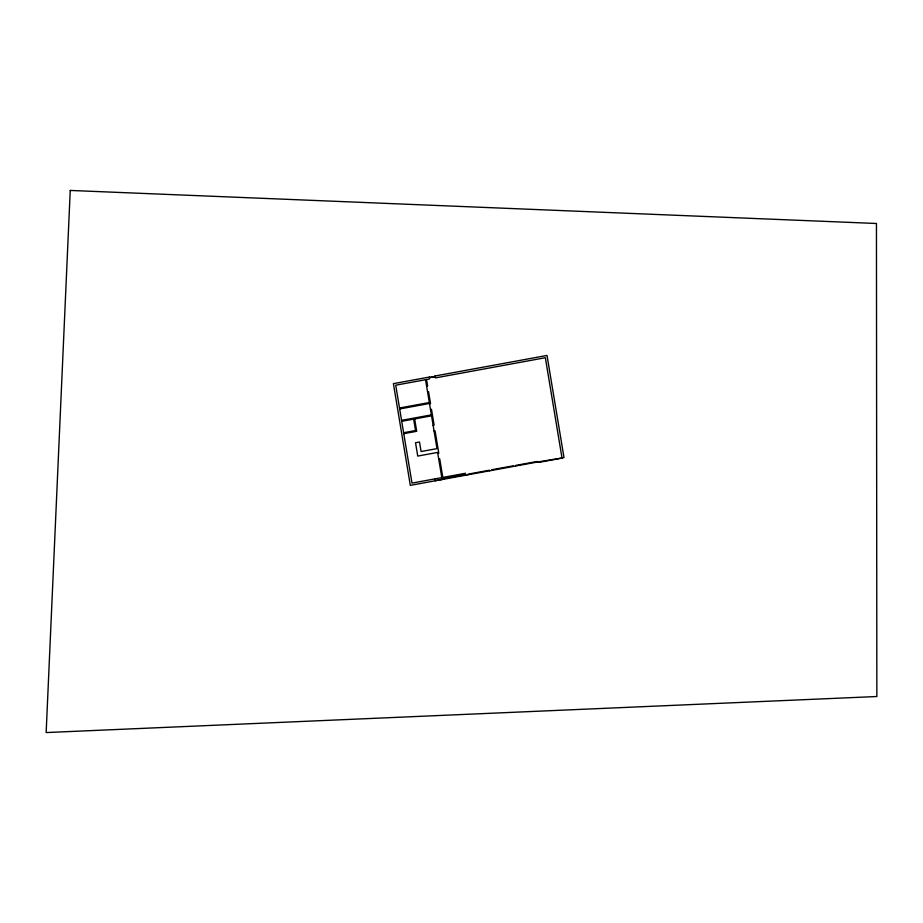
<?xml version="1.0" encoding="UTF-8"?>
<svg xmlns="http://www.w3.org/2000/svg" width="923" height="923" viewBox="0 0 923 923"><rect width="100%" height="100%" fill="white"/><g stroke="black" fill="none" stroke-linecap="round" stroke-linejoin="round"><path stroke-width="1.38" d="M429.507 377.669L429.472 377.034L429.518 378.984L395.713 385.191L411.993 483.098L440.986 477.768L441.298 479.672M429.472 377.034L393.406 383.656L410.32 485.36L539.401 461.662L539.505 462.261M435.056 376.642L434.883 376.03L547.016 355.447L564.011 457.635L537.417 462.031M429.276 377.519L435.241 376.422M429.299 377.703L435.264 376.607M426.588 386.045L427.591 385.872L426.53 379.526M427.545 391.756L428.537 391.571L430.533 403.616L429.541 403.801M399.509 408.001L429.333 402.532M399.659 408.958L429.495 403.478M430.487 409.5L431.479 409.316L434.122 425.157L433.129 425.341M401.563 420.357L431.387 414.889M401.713 421.315L431.549 415.835M403.616 432.725L415.546 430.533L413.642 419.123M403.766 433.672L416.7 431.295L414.646 418.938M434.075 431.041L435.068 430.856L438.783 453.193L437.79 453.378M438.737 459.089L439.729 458.904L443.121 479.337M441.817 477.618L442.809 477.433M443.64 477.283L465.515 473.268M435.783 480.525L440.756 479.614M537.451 462.227L537.024 461.488L515.738 465.4L515.542 466.057M489.686 470.799L489.294 470.234L468.019 474.157L467.823 474.826M562.038 458.12L545.343 357.72L435.483 377.888L435.16 375.984M561.738 458.177L539.805 462.204M513.546 466.38L513.153 465.827L491.867 469.738L491.671 470.407M465.827 475.183L465.434 474.63L444.148 478.541L443.963 479.199M425.538 379.711L436.994 448.624L421.084 451.543L419.504 442.002L415.523 442.728L417.738 456.077L437.629 452.432L442.129 479.522M435.021 478.864L435.333 480.768M70.24 190.438L46.15 732.562L876.85 696.519L876.446 223.493L70.24 190.438"/></g></svg>
